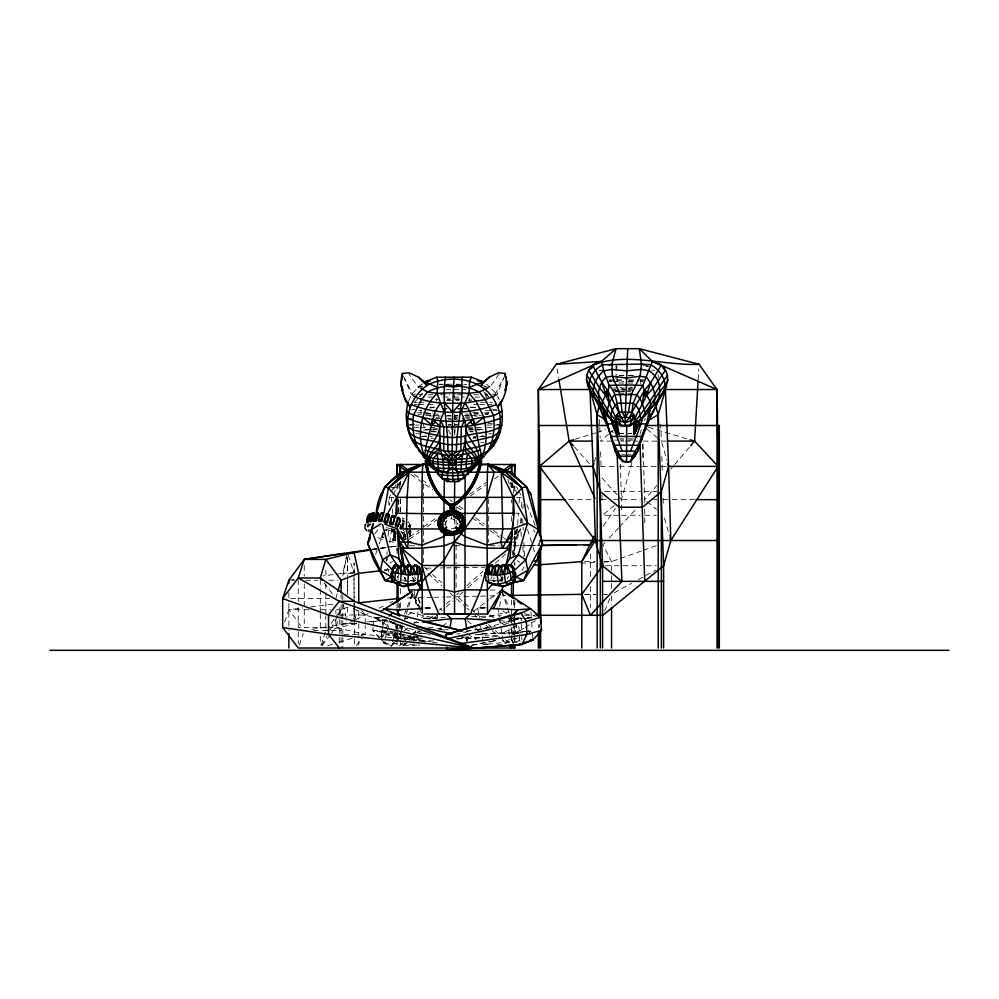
<?xml version="1.0" encoding="UTF-8"?>
<svg xmlns="http://www.w3.org/2000/svg" width="999" height="999" viewBox="0 0 999 999"><rect width="100%" height="100%" fill="white"/><g stroke="black" fill="none" stroke-linecap="round" stroke-linejoin="round"><path stroke-width="0.75" stroke-dasharray="5 3.75" d="M347.477 595.092L347.49 576.473M400.362 512.037L400.362 499.762M400.362 484.428L400.362 481.368M354.046 574.887L354.071 601.348L354.033 577.634M354.058 573.364L354.083 562.937L354.033 573.364L347.477 552.522M454.333 518.668L454.308 528.621L451.323 528.733M454.995 427.834L454.732 435.776L454.707 429.595M405.781 538.598L405.819 539.41L405.894 538.648M409.228 527.085L408.741 525.973L409.54 524.962L410.651 527.197M410.189 527.047L410.202 525.861L409.228 526.635M399.338 608.578L399.45 602.622M513.586 554.757L513.773 545.766L518.381 545.704L513.773 545.766L514.81 545.766L514.435 536.738M514.547 607.617L514.71 599.949M398.401 511.975L398.888 499.7M513.648 493.094L514.01 484.065M399.338 488.986L399.662 481.331M436.675 401.448L436.813 398.751M521.59 507.467L522.002 500.237M698.176 379.645L698.813 368.893M519.043 503.134L519.405 497.352L517.957 494.705M517.644 524.625L518.406 513.236M386.451 560.963L386.775 556.343M386.888 554.807L387.1 551.735M388.174 536.338L388.711 528.633M373.052 627.335L372.839 630.207L378.858 637.25M373.151 625.898L373.788 617.27L379.92 617.482M394.58 642.894L391.183 646.053L383.866 643.119L381.456 640.034L382.442 626.585M382.542 625.149L383.067 617.969L373.788 617.27L389.073 626.498M394.805 637.961L395.254 631.868L399.088 638.686L434.602 641.108M395.567 627.559L395.879 623.251M484.99 414.123L488.036 414.123L488.486 408.628M402.697 533.478L402.46 534.24L402.347 532.604L402.697 533.478L401.985 533.553M520.392 523.201L521.003 516.083M522.827 508.903L523.201 504.57M414.173 595.779L414.548 591.458M492.594 581.181L501.81 580.419L502.122 577.434M510.289 485.214L510.651 482.205M402.859 528.009L404.583 521.828L402.847 519.767C401.923 520.516 403.921 522.639 402.06 524.65M521.203 523.201L522.277 514.66M499.712 606.593L500.961 597.552M494.155 577.21L493.531 581.331L502.36 581.106M386.838 561.001L387.537 556.418M389.635 542.657L391.733 528.896L395.604 535.039M401.248 628.858L401.723 625.824M413.549 641.221L414.273 636.625M415.222 630.519L414.747 633.553L385.826 619.318M417.37 616.833L418.331 610.701M437.712 615.496L437.237 618.568L405.844 611.75M513.486 556.718L515.834 542.107L520.491 528.896L514.073 542.107L517.37 528.896L514.51 534.353M409.59 537.225L411.351 530.794L409.553 536.625M454.732 393.032L454.545 400.387L459.178 400.387M395.204 638.074L396.753 630.719M397.065 629.245L398.002 624.837M347.14 554.008L342.794 576.473M355.107 619.23L357.118 610.289M346.478 557.255L342.794 573.364L322.764 575.911M395.254 540.447L393.082 540.746L392.657 539.785L395.492 532.067L393.731 539.885L395.841 540.247L395.017 541.008L395.754 536.301M395.704 641.845L399.088 638.686L400.537 633.416L372.839 630.207L380.494 638.948M382.592 532.592L381.893 537.862L383.391 532.717M382.629 536.288L383.466 533.354M393.731 539.885L392.657 539.785L395.492 532.067M393.231 539.148L395.167 539.41L396.503 534.565M401.698 527.909L403.309 522.115L402.098 521.403M401.91 528.121L403.596 522.065L402.06 521.153M402.747 528.808L404.383 520.691L403.484 521.615M403.509 535.864L404.42 533.366M402.585 539.285L404.795 533.666M403.633 539.11L404.845 534.765M404.508 536.85L405.182 534.428M404.67 536.525L405.357 534.04M404.67 539.935L405.831 535.764M404.932 540.022L405.969 536.301M408.978 530.032L410.202 526.111M408.266 533.978L409.041 531.206M409.565 534.303L410.726 530.144M409.515 534.64L410.739 530.257M594.405 461.9L595.679 457.442M631.967 462.574L621.428 499.65L621.428 510.576M639.984 434.403L642.095 426.985M335.876 598.488L337.475 592.869M382.217 636.326L381.231 632.255L382.829 626.723M383.229 625.337L384.827 619.805L387.862 620.441M394.593 622.514L389.997 621.878L383.866 643.119L419.605 645.129M394.031 642.856L391.183 646.053L395.317 631.73M395.716 630.344L397.315 624.812L400.324 624.4M422.427 638.124L399.088 638.686L400.537 633.678M400.936 632.292L402.934 625.374M393.394 539.51L393.082 540.746L393.893 540.259M331.293 633.528L335.876 627.497L338.923 617.12M339.348 615.634L341.096 609.715L347.902 607.067M401.885 628.945L402.797 625.961M404.607 619.992L405.969 615.521M406.418 614.023L408.229 608.054M408.678 606.568L413.211 591.645M321.216 645.092L325.836 630.556L325.836 615.671M466.308 640.759L467.544 637.062L468.444 637.15L466.396 643.319M466.583 640.784L467.807 637.087L461.638 637.1M466.945 640.821L468.181 637.112L462.013 636.912M375.674 554.283L377.185 549.887M379.208 544.018L382.729 533.766M299.25 645.092L303.259 633.466M408.379 531.593L409.353 531.855L409.64 530.631M408.304 531.918L409.578 530.831M284.578 622.027L288.873 609.715L302.734 607.941M402.347 520.941L402.847 519.767L404.47 521.366M404.52 614.023L406.668 608.403M407.205 607.005L412.05 594.368M494.443 395.916L496.915 394.742L504.532 376.136M382.617 637.2L385.539 630.107M386.113 628.683L389.622 620.179M604.62 611.088L610.988 595.729M409.115 526.898L408.566 526.186L409.54 524.962L410.664 526.748M408.603 401.024L411.476 394.742L418.194 387.038L424.737 381.893M444.755 524.825L446.778 520.454L451.548 518.656L456.231 520.467L458.154 524.812M490.746 579.183L491.995 576.61M514.073 542.107L520.491 528.896L521.416 536.538M500.424 580.194L502.285 576.348M507.305 578.746L508.541 576.186M514.772 534.178L517.37 528.896M495.104 394.593L503.109 378.683M391.108 492.045L393.793 486.738M390.759 494.705L389.348 497.352L389.785 504.57M393.594 489.385L396.416 484.078M321.778 645.267L326.973 635.689M330.694 628.858L337.375 616.545M338.124 615.184L341.096 609.715L336.513 609.715M392.932 494.705L400.187 481.431M503.271 577.547L501.81 580.394L503.533 577.971M521.965 570.666L524.188 566.858M381.893 537.862C384.116 536.051 380.507 536.513 382.105 536.9M386.301 529.87L385.889 530.544L386.301 529.87L386.75 530.968M644.03 420.641L645.566 418.144M514.797 535.039L518.631 528.896M513.424 545.766L515.834 542.107L513.386 541.645M391.183 646.053L393.731 642.282M498.988 374.038L490.109 387.038L487.35 388.199M603.371 525.961L615.409 508.429M477.347 630.506L508.741 621.241L512.862 615.459M374.837 533.916L380.107 526.61M331.218 623.201L334.815 618.294M335.714 617.07L341.096 609.715M404.445 533.079L404.183 533.441M396.99 577.559L398.688 575.274M322.128 645.591L330.369 634.727M510.951 541.183L520.491 528.896M499.388 620.691L508.741 621.241L511.401 617.807M356.256 645.716L363.411 636.6M514.585 532.192L516.433 529.994M408.716 525.936L410.015 526.323M644.742 502.772L644.742 499.65L656.705 485.601M670.666 469.205L673.663 465.696M674.65 464.523L689.61 446.965M394.992 641.783L399.737 636.438L393.731 637.262L381.231 632.255L372.839 630.207L390.871 631.543M414.148 402.747L422.265 393.843M419.318 396.591L422.365 393.294M604.969 542.494L602.872 544.742L611.563 561.613L611.563 574.075M609.153 537.986L618.581 527.834M619.617 526.71L635.327 509.802M398.276 628.92L401.311 625.961M399.35 645.953L402.784 642.881M403.921 641.87L410.789 635.726M411.938 634.715L416.508 630.619M429.095 619.38L433.678 615.284M439.398 610.177L441.695 608.129M446.266 604.045L453.134 597.902M456.568 594.842L458.853 592.794M466.87 585.639L482.892 571.328M402.647 645.953L408.379 640.846M409.515 639.822L412.949 636.75M417.532 632.667L419.817 630.619M433.554 618.356L439.273 613.236M446.141 607.105L453.009 600.973M463.311 591.77L457.579 596.89L463.311 601.997M467.882 587.687L481.618 575.412M495.354 563.149L505.656 553.946M438.873 629.645L441.158 627.659M442.307 626.66L449.163 620.691M473.501 611.45L488.623 599.812M509.278 639.348L503.571 644.293L497.377 644.355M608.591 434.278L600.337 441.108L610.501 441.108M609.777 433.304L613.311 430.382M614.348 505.506L602.559 515.259L618.518 515.259M404.22 630.669L407.917 627.921M414.061 623.326L416.521 621.503M421.441 617.832L423.901 615.996M489.835 598.925L499.562 591.795M409.777 536.738L418.668 530.419M423.763 526.81L436.476 517.782M469.542 494.293L486.076 482.554M409.265 539.448L419.443 532.23M427.06 526.81L437.237 519.58M470.304 496.103L485.564 485.264M494.468 478.946L499.55 475.337M407.804 614.972L413.923 610.901M523.838 628.321L513.361 634.652M525.124 627.472L535.427 620.666M389.985 563.111L392.545 561.463M628.521 389.173L632.18 386.888M511.363 622.352L508.741 621.241L513.736 618.231L521.191 617.969M614.235 592.869L631.58 583.341M638.249 579.682L655.594 570.154M516.608 625.761L501.885 633.553L530.744 631.031M408.903 531.093L410.152 530.457M408.029 531.768L410.577 530.481M354.333 620.329L347.477 623.688L331.081 626.298M355.694 619.655L369.405 612.936M378.996 608.241L383.104 606.218M389.96 602.859L392.694 601.523M517.232 637.911L503.571 644.293L502.847 639.685M514.21 634.19L519.205 631.868L530.819 631.006M504.22 624.637L518.269 618.943L522.627 618.618M603.883 562.025L611.563 561.613L618.793 559.04M620.229 558.528L641.907 550.799M643.356 550.287L656.355 545.654M494.88 640.446L483.441 644.48L480.994 642.856M512.05 634.39L519.205 631.868L518.793 626.123M575.062 439.273L595.654 432.842M597.127 432.38L605.956 429.632M327.535 645.791L333.329 644.03M339.123 642.27L352.16 638.299M360.851 635.651L365.197 634.328L405.307 639.41M325.836 630.556L357.167 623.364M508.741 621.241L518.269 618.943L508.041 618.294M480.831 618.231L508.791 611.825M471.953 645.254L491.658 641.146M471.341 645.342L491.171 641.37M492.694 641.071L495.754 640.459M422.302 386.313L418.194 387.038L408.791 374.038M403.596 522.065L404.682 521.865M466.483 631.356L487.937 627.784M465.821 631.318L488.923 627.572M490.472 627.322L495.092 626.573M311.713 629.37L329.595 626.535M415.646 394.106L412.862 394.53L404.707 378.683M374.013 549.487L378.609 548.801M380.132 548.563L389.323 547.165M390.846 546.928L395.442 546.241L387.687 547.202M512.375 643.019L521.178 641.745M410.739 409.952L415.01 409.39M372.215 549.25L375.312 548.838M381.493 548.014L386.138 547.402M371.778 549.338L379.37 548.351M380.894 548.151L385.452 547.552M391.521 546.765L399.113 545.766M418.231 414.51L421.203 414.123M288.873 580.232L295.042 579.445M310.439 606.967L335.09 603.821M531.056 631.53L516.121 633.416L481.755 633.753L482.954 641.42M409.74 424.737L418.381 423.701M384.428 570.304L388.986 569.755M413.861 622.839L421.378 622.015M369.43 529.308L368.369 529.408M422.315 436.388L426.61 435.926M370.941 621.915L387.787 620.129M391.446 487.587L400.337 486.713M399.088 638.686L418.781 636.788M353.546 623.139L347.477 623.688L346.803 620.716M367.22 621.902L386.963 620.104M422.702 423.189L425.137 429.595L431.193 429.095M432.717 428.971L437.262 428.583M355.057 572.352L342.794 573.364L352.722 573.364M384.203 569.942L390.347 569.43M425.649 413.773L431.58 413.299M429.495 407.954L433.891 407.617M524.075 618.506L531.331 617.969L530.894 611.863M435.402 399.413L439.835 399.076M580.844 563.236L596.203 562.425M409.428 531.243L410.926 531.668M481.755 633.753L519.205 631.868L516.121 633.416L508.641 628.134M456.93 638.586L500.099 636.388M425.224 608.466L432.829 608.116M456.705 638.898L490.696 637.35M457.642 638.798L491.383 637.374M403.571 645.591L419.056 644.992M527.147 617.757L531.63 617.594M404.745 618.806L407.854 618.706M423.426 618.194L445.242 617.494M471.715 616.645L501.311 615.684M490.134 580.469L502.922 580.132M407.33 597.964L416.77 597.702M418.244 597.702L432.342 597.327M433.816 597.327L444.805 597.015M446.278 597.015L479.07 596.191M480.544 596.191L488.411 595.953M489.885 595.953L496.203 595.766M502.347 595.654L505.544 595.541M461.326 637.2L467.544 637.062M425.124 608.079L432.779 607.941M426.024 568.231L433.903 568.069M440.047 567.994L444.805 567.882M446.278 567.882L485.214 567.232M529.12 545.566L519.917 545.691L539.897 545.466M530.644 545.541L539.847 545.417M508.591 618.256L520.729 618.094M526.785 618.019L531.331 617.969M585.027 594.605L595.953 594.492M603.758 594.405L606.88 594.38M485.414 607.754L477.672 607.829L479.37 618.568M488.086 644.442L483.441 644.48L519.855 641.021L519.418 634.914M423.551 618.693L435.714 618.581L423.314 618.431M418.419 637.2L393.731 637.262L416.745 640.634M645.354 365.959L648.139 365.959M599.437 370.204L602.509 370.204M651.623 370.204L654.695 370.204M599.625 370.654L602.634 370.654M619.38 375.387L624.038 375.387M628.708 375.387L633.366 375.387M619.168 375.649L623.788 375.649M628.408 375.649L633.029 375.649M609.078 379.87L615.122 379.87M616.645 379.87L624.2 379.87M628.733 379.87L639.31 379.87M640.821 379.87L643.856 379.87M608.965 380.831L614.959 380.831M616.458 380.831L623.95 380.831M628.458 380.831L638.948 380.831M640.446 380.831L643.443 380.831M608.753 381.406L611.738 381.406M613.236 381.406L623.676 381.406M628.159 381.406L634.128 381.406M640.109 381.406L643.094 381.406M618.806 383.029L624.837 383.029M627.859 383.029L633.903 383.029M439.523 384.203L442.632 384.203M447.077 384.203L452.41 384.203M456.418 384.203L459.09 384.203M439.285 384.615L442.345 384.615M443.881 384.615L451.536 384.615M456.118 384.615L462.237 384.615M463.773 384.615L466.833 384.615M422.689 387.038L418.194 387.038L420.591 388.199M484.115 387.038L490.109 387.038L496.915 394.742L499.263 399.762M613.024 388.037L624.937 388.037M627.921 388.037L635.364 388.037M446.078 389.36L450.699 389.36M453.783 389.36L466.096 389.36M613.124 389.535L616.021 389.535L616.021 393.993M620.691 389.535L626.897 389.535M628.458 389.535L634.677 389.535M613.91 390.709L624.562 390.709M627.597 390.709L633.678 390.709M616.108 391.071L623.763 391.071M615.297 391.383L619.842 391.383M621.353 391.383L624.375 391.383M627.409 391.383L630.431 391.383M614.885 391.745L619.48 391.745M621.003 391.745L624.075 391.745M618.718 393.219L624.949 393.219M628.071 393.219L632.754 393.219M419.105 394.742L422.152 394.742M428.259 394.742L432.829 394.742M440.459 394.742L449.625 394.742M457.242 394.742L466.408 394.742M474.038 394.742L478.608 394.742M484.715 394.742L487.762 394.742M427.834 397.053L432.417 397.053M443.119 397.053L450.761 397.053M453.821 397.053L464.523 397.053M475.224 397.053L479.807 397.053M485.926 397.053L488.986 397.053M447.29 398.863L450.287 398.863M454.795 398.863L459.303 398.863M447.327 399.675L450.362 399.675M454.907 399.675L459.453 399.675M446.815 400.387L451.461 400.387M468.456 400.387L471.54 400.387M414.198 402.272L417.27 402.272M418.818 402.272L426.511 402.272M480.419 402.272L488.124 402.272M489.66 402.272L492.744 402.272M414.285 404.583L417.32 404.583M418.843 404.583L426.461 404.583M427.984 404.583L434.066 404.583M473.651 404.583L478.221 404.583M479.732 404.583L487.35 404.583M488.873 404.583L491.92 404.583M430.232 407.217L434.877 407.217M470.442 407.217L476.635 407.217M442.27 408.628L446.89 408.628M457.667 408.628L462.287 408.628M463.836 408.628L466.92 408.628M442.495 408.991L447.065 408.991M457.704 408.991L462.262 408.991M463.786 408.991L466.82 408.991M418.806 410.527L421.89 410.527M485.127 410.527L491.296 410.527M492.832 410.527L497.465 410.527M417.17 412.837L421.765 412.837M423.301 412.837L432.48 412.837M473.801 412.837L482.979 412.837M484.515 412.837L489.098 412.837M425.761 414.123L431.843 414.123M433.354 414.123L440.946 414.123M465.247 414.123L478.921 414.123M425.724 415.459L431.893 415.459M433.429 415.459L441.146 415.459M447.302 415.459L450.387 415.459M455.02 415.459L458.104 415.459M464.273 415.459L468.893 415.459M470.442 415.459L481.231 415.459M429.545 416.021L440.384 416.021M446.565 416.021L451.211 416.021M454.308 416.021L457.405 416.021M465.147 416.021L472.889 416.021M474.438 416.021L477.534 416.021M436.313 417.232L439.385 417.232M454.72 417.232L457.792 417.232M465.459 417.232L470.054 417.232M407.592 418.331L412.225 418.331M435.402 418.331L440.035 418.331M447.752 418.331L450.849 418.331M453.933 418.331L457.018 418.331M466.296 418.331L469.38 418.331M448.214 419.293L451.311 419.293M454.395 419.293L457.48 419.293M448.301 424.787L451.348 424.787M454.408 424.787L457.455 424.787M406.855 425.087L419.118 425.087M448.226 425.087L451.298 425.087M454.358 425.087L457.43 425.087M486.538 425.087L501.86 425.087M414.435 427.397L418.993 427.397M420.517 427.397L428.121 427.397M429.645 427.397L437.25 427.397M467.669 427.397L485.926 427.397M487.45 427.397L492.02 427.397M425.137 429.595L437.587 429.595M468.706 429.595L482.717 429.595M423.476 430.02L427.984 430.02M429.495 430.02L437.013 430.02M468.593 430.02L473.101 430.02M474.612 430.02L483.628 430.02M431.481 431.456L436.063 431.456M469.667 431.456L472.727 431.456M431.593 431.793L436.238 431.793M470.292 431.793L473.389 431.793M619.105 433.316L623.776 433.316M628.433 433.316L631.543 433.316M618.681 433.541L627.16 433.541M628.571 433.541L631.405 433.541M416.046 433.766L419.093 433.766M488.948 433.766L491.983 433.766M421.466 436.388L432.18 436.388M473.476 436.388L478.059 436.388M479.595 436.388L484.178 436.388M473.101 437.624L476.223 437.624M430.844 438.161L433.841 438.161M472.764 438.161L475.761 438.161M619.542 438.848L624 438.848M628.458 438.848L635.888 438.848M614.61 440.084L619.118 440.084M620.629 440.084L623.626 440.084M628.146 440.084L632.654 440.084M620.754 441.108L624.038 441.158M625.424 441.108L631.643 441.108M633.191 441.108L637.861 441.108M657.03 441.108L642.519 441.108L642.519 457.442M665.921 441.108L661.388 441.108L660.689 424.2M480.719 442.557L483.728 442.557M621.803 454.233L624.887 454.233M627.959 454.233L631.043 454.233M600.337 466.358L616.296 466.358M619.205 466.358L639.41 466.358M642.519 466.358L657.03 466.358M661.388 466.358L667.157 466.358M604.695 491.608L616.296 491.608M620.754 491.608L640.971 491.608M643.968 491.608L657.03 491.608M393.968 497.352L388.411 497.352L389.273 507.467M516.396 497.352L522.29 497.352M568.606 499.65L591.908 499.65M601.223 499.65L607.442 499.65M613.661 499.65L640.072 499.65M654.058 499.65L657.167 499.65M663.386 499.65L694.455 499.65M514.173 513.236L519.755 513.236M621.428 515.259L640.072 515.259M644.742 515.259L656.355 515.259M510.889 542.107L515.834 542.107M409.415 545.766L418.918 545.766M455.194 545.766L459.865 545.766M490.059 545.766L499.762 545.766M584.677 561.613L595.129 561.613M604.32 561.613L611.563 561.613M605.456 565.759L619.967 565.759M622.976 565.759L641.633 565.759M646.191 565.759L656.355 565.759M291.933 580.232L295.017 580.232M305.719 580.232L318.057 580.232M328.808 580.232L338.024 580.232M490.097 590.009L498.963 590.009M584.677 594.33L595.129 594.33M604.32 594.33L607.217 594.33M290.459 598.488L329.645 598.488M308.891 609.715L288.873 609.715L302.447 628.109M321.216 609.715L330.419 609.715M418.831 607.704L422.377 614.023L423.539 614.023M430.282 634.889L365.197 614.997L339.285 614.997L339.285 604.67M524.512 615.284L534.565 615.284M342.794 623.688L357.617 623.688M326.523 627.497L298.251 627.497L298.251 607.654M328.084 627.497L335.876 627.497L365.197 634.328L365.197 625.399M313.511 630.556L341.096 630.556M456.755 633.878L459.827 633.878M343.843 634.328L365.197 634.328M425 607.692L432.729 607.767M508.941 618.856L518.269 618.943M404.333 618.244L407.18 618.281M419.393 633.603L425.574 633.653M401.598 532.317L403.958 532.342M401.785 532.392L404.183 532.417M404.745 618.219L407.842 618.256M485.477 607.966L477.672 607.829L486.351 608.254M401.948 580.094L405.806 580.194L404.145 576.348M410.339 580.307L416.396 580.469M404.37 581.106L413.449 581.331L412.862 577.21M406.468 635.014L386.401 634.328L430.919 641.907M477.634 634.353L483.416 634.615L481.131 632.629M415.047 632.804L425.711 633.316M475.237 634.365L499.962 635.926M468.356 398.976L471.466 399.213M470.179 407.192L476.286 407.667M472.639 412.862L478.796 413.374M484.952 413.873L488.036 414.123M396.103 632.03L382.118 630.893L401.81 639.422M468.056 428.209L482.804 429.47M410.289 580.794L414.66 581.181M510.114 486.713L517.594 487.45M373.788 617.27L384.827 619.805L397.315 624.812L400.374 625.149L400.362 638.848M440.172 629.52L447.827 630.369M463.136 632.042L466.196 632.379M481.418 435.776L484.44 436.113M488.161 423.376L498.813 424.7M406.855 639.597L414.56 640.571M422.277 641.558L425.362 641.945M381.231 632.255L411.65 636.201M413.161 636.4L417.732 636.987M404.033 643.081L407.043 643.481M393.618 529.582L397.215 530.069M396.628 531.992L385.327 529.283M396.478 533.216C393.931 531.793 391.658 539.997 394.817 539.398M393.818 542.145L388.211 541.083M428.284 627.11L448.189 629.832M491.508 409.053L497.552 409.89M418.281 640.859L424.413 641.758M492.457 394.031L496.915 394.742M432.455 642.17L438.586 643.206M397.315 624.812L404.982 626.148M481.156 385.339L490.109 387.038L483.516 381.893M389.997 621.878L397.515 623.351M524.35 613.611L536.151 616.271M391.096 528.971L386.089 527.522M388.161 530.182L393.856 531.543M648.476 427.285L688.648 439.323M399.625 633.329L425.874 642.057M382.555 536.763L384.028 537.262M382.28 537.337L383.678 537.812M382.505 539.435L377.085 537.3M645.679 365.709L648.526 366.808M510.551 637.075L519.855 641.021L518.493 635.077M413.574 395.916L411.476 394.742L403.259 376.036M353.196 608.241L365.197 614.997L365.197 623.913M401.998 517.669L404.17 518.968M619.855 386.888L624.837 389.947M381.456 640.034L389.972 645.304M517.145 560.639L519.742 562.287M400.761 531.156L405.619 535.901M502.709 610.901L507.604 614.16M467.52 633.878L476.086 639.597M489.935 614.909L494.93 618.431M499.912 621.952L503.646 624.6M414.348 474.425L420.704 478.946M421.978 479.845L429.607 485.264M449.95 499.712L452.497 501.523M458.853 506.031L465.209 510.551M475.387 517.782L484.29 524.1M493.194 530.419L502.097 536.738M503.359 537.637L505.906 539.448M411.039 474.425L423.763 483.466M425.037 484.365L432.667 489.785M456.818 506.943L463.186 511.451M472.077 517.782L484.802 526.81M489.885 530.419L500.062 537.637M394.917 533.091L395.454 533.691M646.965 429.17L659.178 439.273M647.102 501.61L656.53 509.403M407.992 521.615L411.725 526.76M403.334 530.394L405.169 531.768M439.985 608.753L442.107 610.601M400.537 633.416L407.367 639.348M467.42 620.691L474.275 626.66M475.412 627.659L479.995 631.63M424.4 567.232L427.834 570.304M432.405 574.4L441.558 582.567M464.448 603.021L470.179 608.129M471.316 609.153L474.75 612.225M475.899 613.236L481.618 618.356M488.486 624.487L490.771 626.535M495.354 630.619L501.073 635.726M505.656 639.822L509.09 642.881M427.959 573.376L441.695 585.639M449.7 592.794L453.134 595.866M456.568 598.925L465.721 607.105M466.87 608.129L469.155 610.177M474.875 615.284L477.172 617.332M486.326 625.511L490.896 629.595M492.045 630.619L501.198 638.798M502.347 639.822L505.781 642.881M611.388 430.781L613.411 432.629M395.167 539.41L395.916 540.234M485.626 393.294L488.698 396.591M483.479 391.62L488.598 397.19M574.288 446.84L589.66 464.06M601.96 477.847L617.32 495.067M618.344 496.216L621.428 499.65L620.317 462.574M361.613 610.439L365.197 614.997M412.5 577.322L415.209 580.869M323.951 582.804L334.041 596.078M533.291 529.707L534.952 532.242M448.276 430.119L450.786 434.078M510.789 639.098L513.136 642.969M404.37 577.547L405.931 580.182M392.595 528.896L396.041 535.039M411.039 593.806L418.131 606.443M403.908 576.748L405.919 580.419M511.438 482.754L517.232 493.369M516.533 486.738L517.944 489.385M518.643 490.721L520.754 494.705M417.894 598.151L420.716 603.496M414.36 596.678L420.005 607.355M410.776 530.594L411.076 531.243M395.666 536.238L393.531 528.896L396.128 534.178M513.461 643.031L509.153 634.178L508.966 628.433M393.531 528.896L396.178 534.353M411.476 591.346L413.399 595.354M414.048 596.678L422.377 614.023M387.375 568.344L389.248 572.464M409.278 531.143L409.565 532.23M528.521 630.144L530.407 634.39M502.01 591.42L508.791 606.942M414.722 576.61L415.834 579.183M391.658 528.896L395.654 538.149L391.733 528.896L396.391 542.107M418.144 598.601L422.177 608.616M526.735 504.582L535.476 526.286M501.885 591.458L509.24 613.161M509.74 614.61L512.187 621.84M512.687 623.289L516.121 633.416L514.922 625.824M527.497 529.358L532.554 545.491M533.004 546.952L534.84 552.822M507.879 479.42L509.278 484.003M661.813 442.594L666.895 460.414M664.46 518.231L669.542 536.051M500.124 574.063L501.81 580.407M485.039 392.844L486.213 397.377M513.686 614.31L515.409 621.728M515.746 623.214L518.144 633.591M405.906 539.56L405.756 538.698M343.132 604.333L346.478 619.23M557.055 368.893L558.603 378.109M513.736 618.231L514.685 624.313M497.814 607.629L499.25 616.833M499.5 618.369L502.609 638.161M480.556 626.161L481.031 629.195M512.212 550.449L512.837 555.082M405.544 577.434L405.919 580.394M522.714 547.24L523.826 556.418M415.522 599.063L416.233 606.593M420.829 410.002L421.079 412.749M399.937 482.205L400.199 485.214M396.865 547.952L397.09 550.874M391.483 497.352L391.808 501.685M392.32 508.903L392.644 513.236M531.643 622.277L532.267 630.893M532.479 633.94L532.929 640.034M469.355 398.751L469.53 401.448M522.739 519.393L523.039 525.561M523.114 527.097L523.251 530.169M523.838 542.494L524.5 556.343M640.609 379.408L640.809 384.016M616.72 365.584L617.107 374.8M617.17 376.336L617.419 382.48M599.45 419.592L599.7 425.736M599.762 427.272L600.212 438.037M512.237 482.554L512.537 490.084M397.814 482.867L398.126 490.509M398.514 499.7L399.001 511.975M521.128 617.769L521.216 620.816M521.316 623.776L521.59 632.404M521.74 636.813L521.828 639.86M513.786 617.357L513.936 621.927M514.073 626.336L514.36 634.964M514.398 636.4L514.597 642.507M661.85 456.555L662.262 470.454M663.099 498.264L663.324 505.993M643.081 444.043L644.742 499.65M619.392 431.68L619.617 439.41M600.661 451.923L601.123 467.37M601.96 495.179L602.147 501.361M513.436 599.949L513.611 607.617M514.385 545.766L514.56 554.757M514.722 562.237L514.772 565.234L514.81 562.237M398.176 602.622L398.289 608.578M451.511 516.57L451.548 518.656M454.945 415.259L454.97 419.792M454.62 414.123L454.657 420.167M454.67 423.189L454.682 425.749M354.071 607.38L354.071 602.847L354.083 619.492L354.083 608.891M347.477 556.98L347.502 573.364M658.204 374.687L658.204 377.647M644.742 509.015L644.742 525.661M616.021 365.771L616.021 379.133M611.563 575.636L611.563 581.868M611.563 583.428L611.563 592.769M611.563 595.866L611.563 605.057M590.471 553.946L590.471 578.746M590.471 586.538L590.471 607.804M539.448 545.167L539.448 540.509L538.349 540.509L538.349 545.179M539.448 624.35L539.448 627.459M538.349 624.637L538.349 627.747M514.81 485.964L514.81 492.095M514.81 527.372L514.81 554.757M514.81 599.949L514.81 607.617M514.81 615.284L514.81 621.515M514.81 623.076L514.81 633.978M514.81 635.539L514.81 643.331M511.5 482.904L511.5 487.5M511.5 499.762L511.5 502.834M511.5 516.633L511.5 521.241M511.5 599.949L511.5 607.617M511.5 609.153L511.5 613.748M511.5 618.406L511.5 633.978M511.5 635.539L511.5 643.331M488.686 498.801L488.686 511.8M488.686 516.083L488.686 527.472M488.686 530.357L488.686 542.107M456.118 507.305L456.118 510.139M456.118 520.092L456.118 525.786M456.118 545.054L456.118 563.736M456.118 565.284L456.118 587.487M445.766 521.453L445.766 525.973M423.539 484.003L423.539 495.866M423.539 498.801L423.539 511.8M423.539 516.083L423.539 527.472M423.539 530.357L423.539 542.107M423.539 549.65L423.539 562.587M400.362 481.643L400.362 484.752M400.362 498.776L400.362 511.251M400.362 588.848L400.362 595.054M400.362 602.622L400.362 608.578M400.362 640.371L400.362 644.942M398.077 576.435L398.077 579.532M397.053 484.428L397.053 493.631M397.053 548.826L397.053 554.932M397.053 604.108L397.053 608.578M397.053 623.576L397.053 628.159M397.053 629.682L397.053 638.848M397.053 640.371L397.053 644.942M358.791 610.289L358.791 619.23M358.791 623.688L358.791 644.954M354.458 602.847L354.458 634.328M354.458 638.885L354.458 644.954M347.477 557.405L347.477 575.586M347.477 577.097L347.477 593.756M347.477 607.317L347.477 616.246M342.794 595.092L342.794 602.847M342.794 604.333L342.794 619.23M342.794 620.716L342.794 635.851M342.794 637.362L342.794 648.001M341.096 594.193L341.096 598.851M341.096 605.057L341.096 618.643M341.096 620.142L341.096 636.375M341.096 637.824L341.096 648.001M339.285 619.455L339.285 634.328M339.285 637.362L339.285 644.954M335.876 610.701L335.876 613.748M335.876 619.855L335.876 627.497M325.836 570.067L325.836 577.684M325.836 583.791L325.836 591.408M325.836 592.931L325.836 614.185M320.292 579.445L320.292 588.236M320.292 589.697L320.292 612.225M320.292 613.748L320.292 630.419M320.292 636.276L320.292 645.067M304.258 565.484L304.258 576.161M304.258 583.791L304.258 627.584M298.251 579.782L298.251 601.548M298.251 631.88L298.251 643.606M288.873 592.644L288.873 601.96M288.873 603.508L288.873 630.556"/><path stroke-width="1.5" d="M374.026 514.135L373.838 512.812L371.528 513.886L369.805 520.079L370.092 521.703L371.828 521.078M400.362 473.701L400.362 464.498L407.992 469.917M422.365 612.524L421.678 513.236L422.29 472.14L422.802 464.36L423.539 464.36C398.376 469.692 378.521 485.464 376.323 512.187M487.225 568.531L486.975 497.352L487.45 472.14L487.962 464.36L488.686 464.36L511.013 472.14L526.473 486.713L530.819 494.205L542.457 543.643L537.137 560.152L523.563 580.431L509.84 583.291M634.952 453.521L634.939 456.106L630.107 461.426C613.299 465.134 613.461 438.286 608.329 428.022M454.333 517.245L454.345 512.986L448.389 513.523M443.893 521.453L443.918 515.434M639.959 419.655L638.998 424.987L634.078 434.44L634.128 423.251L635.152 423.089M439.947 523.838C438.661 515.509 449.912 515.534 451.573 511.313C450.599 501.061 454.37 503.096 452.485 511.176M452.422 429.72L452.435 427.485M454.358 511.563L454.72 480.881M401.486 527.584L400.437 528.446L400.549 527.41M626.71 425.274L626.535 461.713M444.355 479.72L443.918 513.923L395.941 513.236L396.74 497.352L408.928 472.14L422.802 464.36L430.157 464.385M465.097 476.723L464.985 614.023M538.349 529.632L538.349 389.535L556.281 364.285L616.021 348.676L639.335 348.676L641.408 364.061L640.147 376.248L631.293 394.63L628.496 412.275L625.212 417.457L625.349 425.961L625.511 425.112M504.795 566.008L509.989 558.429L512.837 522.889M512.999 515.372L513.386 497.352L512.475 494.393M658.778 363.461C678.184 376.099 661.151 397.727 649.825 409.215L649.612 418.581L639.947 444.23M373.876 514.11L373.838 512.812L371.803 513.523M420.117 450.599C407.117 438.811 403.896 418.843 408.029 402.272M395.067 568.431L395.179 564.635L397.465 564.697L400.149 566.795L403.346 574.363L404.295 566.908L401.61 564.797L398.838 558.429L397.415 528.896L384.952 524.15M397.789 569.268L397.864 566.745L395.179 564.635L392.52 567.719L391.833 580.781L396.903 584.253L403.646 586.55L413.923 584.677L420.517 580.569L421.103 573.651L419.455 567.295L416.77 565.184L414.485 565.134L411.825 568.206M401.536 567.332L401.61 564.797L403.908 564.86L406.581 566.957L410.227 574.887L410.739 567.07L408.054 564.972L406.281 567.02M406.506 569.492L406.581 566.957L404.295 566.908L405.944 574.662M407.979 567.494L408.054 564.972L410.339 565.022L413.024 567.132L416.158 574.65L417.17 567.232L414.485 565.134L412.987 568.881M419.38 569.817L419.455 567.295L417.17 567.232L418.281 574.562L417.47 582.966L407.58 584.29L400.449 582.529L394.78 579.919L391.833 580.781L390.859 573.901L393.032 570.579L382.642 559.802L371.416 529.62L373.239 523.701M514.323 476.535L514.81 464.498L477.472 464.498M399.975 473.676L400.362 464.498L400.362 473.851M445.442 377.197C441.271 401.985 448.464 426.723 447.864 451.673L452.122 455.482L452.984 481.568L453.184 480.719M462.762 377.197L461.738 379.308C463.736 403.683 456.306 427.335 456.406 451.673L452.122 455.482L452.759 403.509L454.095 377.197M457.792 531.568L456.093 527.297L459.478 531.48L458.029 532.08L457.817 529.82L456.093 527.297L459.478 531.48M637.462 426.848L634.078 434.44L634.128 423.251M445.666 637.562L445.804 634.552L520.979 613.186L530.681 608.816L540.571 617.27L541.508 630.207L532.929 640.034L521.977 644.43L447.702 650.324L446.928 650.212L446.491 647.889M487.924 451.498C501.61 439.747 504.87 419.168 500.437 402.272L499.038 404.945L502.522 400.025M386.601 522.215L386.551 522.989L384.515 522.502L384.053 521.466L385.976 514.535L386.925 513.836L388.961 514.323L389.423 515.359L387.5 522.29L386.551 522.989C390.022 512.612 386.538 511.263 384.515 522.502L385.102 521.853M413.536 395.891C429.145 404.295 447.727 403.459 464.922 403.034C475.462 418.082 476.748 437.487 481.406 454.882C477.784 465.884 467.382 474.962 458.391 481.568L447.564 481.568L441.995 478.484L442.52 472.465L447.814 471.528L452.51 467.907C465.147 471.103 474.088 467.37 482.005 458.204C495.204 444.567 506.518 423.251 496.478 404.583C485.339 378.746 452.572 373.801 429.133 384.203C408.067 396.728 400.05 426.81 416.87 446.004M663.024 368.231L665.434 370.204L653.246 388.037L646.428 395.704L644.617 395.954L644.83 391.908M486.501 574.063L486.863 567.295L489.922 565.184L492.145 565.134L494.205 567.182M392.282 523.439C387.013 516.52 399.001 510.714 392.17 524.712L390.159 524.038L389.71 522.939L391.633 515.996L392.57 515.359L394.568 516.046L395.017 517.145L393.094 524.088L392.083 524.175M469.655 471.004L461.351 472.052C459.702 452.11 472.602 431.106 460.901 412.275L469.006 393.356L469.617 381.094L471.428 377.197L483.516 381.893L486.076 380.706M690.609 445.791L694.592 441.108L698.089 381.181M538.349 389.535L589.947 389.535L597.152 414.785L602.559 565.759L581.793 594.33L590.471 615.284L621.878 581.356L602.559 565.759L595.354 540.509L539.448 466.358L538.349 389.535L601.548 361.376L616.021 348.676L611.975 364.061L612.337 376.248L620.167 394.63L622.127 412.275L625.212 417.457L627.684 348.676M596.478 362.824L592.682 365.209L588.698 370.204L599.625 388.037L605.881 395.704L607.492 395.954L609.128 385.452L603.771 370.854L601.548 361.376L556.281 364.285M458.241 518.019L458.129 517.232L456.481 518.306L458.778 517.432L458.953 519.168L457.754 519.193M507.405 573.563L507.854 566.745L510.914 564.635L514.235 568.668L513.449 570.891L514.547 580.781L509.577 584.253L502.997 586.55L493.031 584.677L486.113 580.569L485.364 573.651L486.863 567.295L489.085 567.232L492.145 565.134L493.156 567.632M592.32 367.669L588.698 370.204L586.775 375.387C598.726 391.833 605.844 412.225 621.053 425.961L629.632 425.961L634.028 422.452L640.209 420.267C641.146 413.986 638.623 406.755 633.229 403.184L617.794 403.184C612.462 406.78 610.227 414.086 611.363 420.267L620.903 425.112C635.764 427.709 646.703 415.484 653.796 404.133C654.782 394.218 664.397 388.698 668.044 379.87M464.235 477.247L463.923 478.484L452.797 479.47L441.995 478.484L442.082 477.247M666.608 386.301L656.418 402.585L649.825 409.215L646.428 423.888L638.386 445.254L637.974 450.786L634.939 456.106L631.942 458.479M378.146 513.486L378.209 512.649C373.888 513.349 378.134 512.212 378.559 513.523L376.635 520.454L374.113 521.303L374.013 519.667L374.113 521.303L374.687 520.879M609.777 433.316L603.721 409.215C596.266 399.225 585.002 389.023 586.775 375.387M458.354 519.393L458.566 517.607L451.486 514.897L444.368 517.607L444.717 519.393M498.014 437.624C487.887 446.765 473.314 447.053 460.814 450.861L456.218 455.482L456.006 468.419L457.355 471.528L461.351 472.052L471.241 468.893L477.435 463.836M511.163 539.647L514.173 513.236L513.386 497.352L501.236 472.14L487.962 464.36L494.343 472.14L486.975 497.352L461.238 533.953L454.408 541.945L444.13 560.314L425.374 577.709L422.14 581.967L415.084 598.676M638.723 420.791L637.974 425.149L634.078 434.44L634.877 425.924M426.523 384.415L424.737 381.893L436.775 377.197L437.849 381.094L437.112 393.356C419.742 409.965 415.509 439.273 426.311 460.264C432.979 474.787 449.425 473.339 462.812 472.465L470.104 467.907L472.265 463.836L471.59 458.454L464.198 449.962M410.339 592.544C404.932 584.79 410.776 575.174 406.581 566.957M699.075 364.285C664.235 366.059 626.273 351.698 592.682 365.209L602.197 383.029L605.881 395.704L615.521 417.27L619.405 420.766L625.199 422.664L629.657 417.457L633.803 414.797L635.252 417.27L631.118 420.766L625.199 422.664C614.66 412.774 619.88 395.829 609.128 385.452C620.367 384.902 631.618 384.902 642.856 385.452L636.863 394.63L633.229 403.184L631.843 412.275L633.803 414.797L629.632 425.961L634.028 422.452C636.001 411.363 645.629 402.784 646.865 391.558L644.318 390.709L642.856 385.452L652.297 361.376L639.335 348.676L699.075 364.285L717.007 389.535L718.106 466.358L670.816 540.509L663.611 565.759L663.611 648.001M399.15 544.268L399.475 541.183L397.415 528.896L407.492 548.201L408.329 542.107L406.443 528.896L407.093 497.352L408.928 472.14L388.486 487.887L384.103 512.387M392.482 516.196L392.57 515.359L392.782 516.096M444.08 532.242L446.441 527.297L443.231 531.48L444.68 532.08L446.441 527.297L443.231 531.48M392.17 577.872L391.833 580.781L391.421 576.935L393.032 570.579L392.682 573.488M505.856 389.348L506.768 381.531L504.994 373.439L498.389 372.802L489.448 377.035L481.156 385.152M458.953 519.168L458.666 516.87L456.481 518.306L458.566 517.607M420.591 388.199L427.51 391.983L437.112 393.356L440.596 403.034L435.264 411.051L426.011 446.391L424.675 454.882L426.311 460.264L438.511 471.903L437.637 473.926L441.995 478.484M508.691 472.077L526.473 486.713L538.449 529.62L525.686 559.802L514.185 570.566L515.584 573.901L514.547 580.781L511.138 579.919L505.457 582.529L498.426 584.29L488.911 582.966L487.899 574.562L489.085 567.232L489.935 574.65L493.119 567.132L496.178 565.022L498.401 564.972L500.462 567.02M644.58 416.358L645.404 413.299L642.307 403.633L644.318 390.709L650.499 383.029L661.288 365.209L652.297 361.376L717.007 389.535L717.007 648.001M450.025 627.809L451.448 618.693L446.378 614.298L470.367 614.16L465.134 618.693L451.448 618.693L422.877 621.84M514.235 568.668L510.914 564.635L508.691 564.697L505.631 566.795L504.445 574.138L505.457 582.529L509.577 584.253M401.723 380.482L402.547 373.439L409.153 372.802L418.244 377.035L426.585 385.152M636.8 420.604L634.078 434.44L635.177 430.357M459.14 518.593L458.666 516.87L456.481 518.306L458.816 517.132M481.318 461.788C478.184 479.37 468.381 496.653 453.284 506.431M462.724 523.676L461.813 527.634L459.378 530.894A11.251 10.215 -3.7 0 1 443.406 530.956L446.441 527.297L444.68 532.08M480.094 461.263C476.948 478.771 467.207 495.891 452.097 505.606L452.11 506.331M638.873 422.814L639.435 419.805M369.805 520.079L370.092 521.703M440.596 403.034L444.318 412.275C436.226 423.464 442.07 436.975 439.036 449.263L433.753 452.897L429.882 457.754L430.094 463.136L432.704 467.145L443.618 468.568L452.51 467.907L457.355 471.528M506.268 565.422L510.951 541.183M409.078 404.945C402.684 396.178 398.838 384.116 402.547 373.439M452.622 504.233L453.047 506.818L451.573 512.999C445.554 512.974 439.885 517.582 439.747 523.801M398.114 525.449L397.427 526.885L395.204 524.912L398.002 517.395C402.11 518.294 398.951 524.837 397.427 526.885L397.165 525.949M491.558 574.712L493.119 567.132L495.342 567.07L498.401 564.972L499.413 567.469M597.152 648.001L597.152 414.785L598.938 406.206L592.332 393.569M480.681 450.037L467.582 453.596C466.533 460.064 464.935 467.894 468.231 473.926C458.329 476.186 447.527 476.336 437.637 473.926L436.188 471.004M397.689 518.618L398.002 517.395L399.687 518.806M406.855 425.087L408.341 427.397L412.949 430.02L439.935 436.076C439.985 445.254 431.993 449.85 428.396 457.105L429.046 462.487C444.155 466.146 461.201 465.946 476.373 462.487L476.96 457.105C473.289 449.85 465.259 445.279 465.197 436.076C477.035 431.83 492.17 434.09 501.86 425.087M460.839 514.273C473.314 525.786 452.734 543.031 441.833 531.655C429.333 519.867 450.249 502.472 461.188 514.173M441.958 531.568C435.464 525.586 438.311 514.235 446.528 511.451M462.375 526.548C464.298 521.441 460.689 515.959 455.931 514.023M463.174 523.551L462.237 527.922L459.652 531.381L455.844 533.641M493.568 574.8L495.342 567.07L495.604 574.887L499.375 566.957L502.435 564.86L504.657 564.797L506.718 566.858M379.283 520.591C378.259 520.267 379.695 511.251 383.379 513.161L381.88 521.053L379.046 521.565L380.544 513.673L381.456 512.899L381.643 514.198M437.999 522.964L439.098 518.244L442.02 514.173M456.655 511.688C465.059 514.273 467.769 525.899 460.951 531.655L463.873 527.672L460.939 531.58M441.034 519.605C436.925 528.508 447.427 536.675 455.681 533.366M440.134 523.801C440.534 514.385 453.071 510.439 459.727 516.421M463.861 527.422L464.96 522.727M499.8 574.662L501.598 566.908L504.657 564.797L506.181 568.556M463.873 525.986C468.943 509.078 438.986 505.581 438.361 522.727A13.074 11.888 -3.6 0 0 446.316 533.741C455.769 537.799 467.982 528.346 463.623 518.131M634.078 434.44L635.139 430.02M464.86 522.789L463.636 527.684L460.689 531.543M493.568 608.616L501.998 590.009L503.071 585.676M462.512 526.773L463.136 524.288M381.206 521.116C378.996 522.327 385.664 512.937 381.218 513.461M373.077 524.163L367.807 543.643L385.015 580.431L394.543 582.454L385.015 580.431L373.663 560.152L367.807 543.643L371.416 529.62L380.994 523.826M607.742 426.673C601.76 415.109 599.063 401.785 590.409 391.745C586.113 380.981 593.244 369.98 602.584 364.772L641.408 364.061L650.811 364.772C660.202 369.967 667.807 380.744 663.86 391.745C654.982 405.869 648.076 421.478 641.808 436.638M645.804 428.022L647.19 422.727M402.435 559.715L400.412 548.201L422.053 548.201L444.13 545.779L454.408 541.945L464.822 545.779L487.212 548.201L509.502 548.201L487.2 565.459L480.731 589.947L470.479 614.023M630.544 451.148L641.071 423.888L643.056 416.546M639.372 445.616L637.974 450.786L630.606 461.713L622.477 461.713M368.594 521.903L367.182 522.764C366.246 519.755 367.083 514.66 370.492 513.636L370.654 514.497M367.507 520.666L369.593 514.098L370.492 513.636L370.691 514.922M366.808 521.453L369.642 514.023L369.905 514.872M368.319 524L367.582 526.648L370.604 524.088M369.867 520.916L372.49 513.036L372.777 513.848M369.892 520.379L371.116 519.855L372.739 513.361M372.952 518.044L373.626 515.621M373.776 520.429L376.523 512.624M374.15 520.004L375.649 519.68L377.235 513.161M397.777 525.674L396.341 524.637L398.401 518.231M399.837 520.754L398.301 526.311L397.764 525.936M400.924 524.487L400.437 528.446M581.793 648.001L581.793 561.613L595.354 540.509L593.131 466.358L593.98 463.386M661.388 648.001L661.388 491.608L668.593 466.358L665.409 389.535L717.007 389.535M337.874 591.47L341.096 580.232L325.836 559.39L304.258 559.39L288.873 580.232L282.667 598.488L282.667 627.497L298.251 648.001L514.81 648.001L514.81 644.879M438.099 523.089L439.11 519.63M443.494 532.005L446.441 527.297L444.78 529.807L444.93 531.568M383.067 514.398L383.379 513.161L382.567 513.648M487.962 464.36L505.631 472.14L522.09 487.887L527.559 523.101L518.281 554.845L510.751 564.647M478.396 470.804L479.27 467.857M379.145 519.955L379.046 521.565L379.533 521.166M376.885 511.863L384.64 486.713L402.872 472.077M646.428 395.704L650.499 383.029L646.665 377.31L640.147 376.248L626.273 378.009L612.337 376.248L605.856 377.31C589.81 393.356 602.335 418.444 620.903 425.112L621.053 425.961L616.895 414.797L618.781 412.275L631.843 412.275L644.318 390.709L649.8 400.886L650.786 405.369L648.076 411.8L649.825 409.215M370.254 549.537L304.258 559.39L298.251 577.984L282.667 598.488L328.546 614.997L473.189 648.001L354.458 601.323L320.292 577.984L298.251 577.984L339.285 601.323L473.189 648.001L328.546 634.328L282.667 627.497M447.814 471.528L448.838 468.419L448.027 455.482L443.731 450.861C432.704 446.99 418.793 447.202 410.839 437.624M450.774 507.717L452.11 503.883M514.298 573.488L514.198 570.579L515.871 576.935L514.547 580.781L514.398 576.411M395.816 525.337L395.592 526.061L396.491 525.087M504.732 390.634L506.868 384.815L506.768 381.531M642.307 403.633L640.059 398.638L636.863 394.63L614.597 394.63C610.164 399.837 607.779 406.63 606.655 413.299L607.579 416.358M604.745 411.8L601.835 405.369L602.684 400.886L607.829 390.709L602.197 383.029M396.903 584.253L400.449 582.529L401.261 574.138L400.149 566.795L397.864 566.745L395.367 572.989L394.78 579.919L392.557 574.787L390.859 573.901L393.569 572.827M400.112 568.556L401.61 564.797L399.85 566.858M406.556 568.718L408.054 564.972M619.405 420.766L620.754 417.457L629.657 417.457L631.118 420.766M593.93 536.326L581.793 561.613L533.566 565.222M378.359 514.01L377.372 513.498M388.648 515.084L388.961 514.323L388.349 514.81M629.657 417.457L631.843 412.275M510.039 583.166L523.563 580.431L527.872 570.404L542.457 543.643L538.449 529.62L527.559 523.101L513.386 497.352L396.74 497.352L388.486 487.887L384.64 486.713M512.799 572.714L515.584 573.901L513.636 574.787L511.138 579.919L510.389 572.989L507.854 566.745L505.631 566.795L502.372 574.363L501.598 566.908L499.375 566.957L497.24 574.949L498.426 584.29L502.997 586.55L515.272 582.105M477.01 474.537L469.53 489.373L456.343 503.883M367.807 543.643L370.304 538.024M443.831 519.78L441.383 524.937L444.243 531.443L451.323 534.103L458.441 531.431L461.488 524.925L458.304 518.356M526.473 486.713L522.09 487.887L501.236 472.14L502.797 528.896L500.911 542.107L502.497 548.201L512.712 528.896L527.559 523.101M449.675 507.892L451.511 504.233M597.602 402.585L603.721 409.215L604.22 418.581L607.03 423.888L611.113 436.451L642.057 436.451L641.683 440.084L632.417 456.143L630.606 461.713M509.989 558.429L518.281 554.845L525.686 559.802L527.872 570.404L515.871 576.935L512.949 582.442L510.039 583.166M445.404 518.131L444.767 516.933L446.316 518.306L444.143 517.432L444.118 519.168L443.743 517.494L444.543 516.783L446.316 518.306L444.667 517.494L441.87 523.601L444.592 529.832L451.261 532.392L457.979 529.845L460.851 523.613L458.179 517.519L456.481 518.306L458.166 516.933L457.704 518.131L454.021 516.745M426.635 458.753L425.636 460.589C427.31 478.059 436.126 495.941 450.899 505.756M426.311 459.253L425.249 461.163C426.923 478.746 435.889 496.728 450.861 506.456M437.637 473.926L438.324 472.702L428.746 463.836M387.55 513.611L396.74 497.352L397.09 513.873M667.519 375.387C656.043 390.796 646.603 407.992 634.028 422.452M444.105 517.132L446.316 518.306L444.817 517.232L444.767 518.019M649.637 417.857C658.816 403.721 666.895 382.517 649.225 370.854L641.321 369.443L626.498 370.854L611.638 369.443L603.771 370.854C596.228 377.21 590.521 387.637 594.592 397.502M365.272 524.338L364.96 528.196L366.895 530.856M365.334 525.074L365.871 524.175M394.143 516.758L394.568 516.046L394.18 516.57M423.876 614.023L487.537 614.023L501.998 590.009L530.681 608.816L517.619 609.802L490.684 608.466M390.572 523.351L390.159 524.038L390.871 522.964M444.243 531.443L445.154 530.069M376.099 520.904L375.337 520.017M593.056 540.996L590.471 544.742L541.383 545.404M459.74 531.543L462.187 528.021M440.571 527.672C443.968 534.74 453.858 535.751 459.715 531.231L462.175 527.709L463.436 522.789L462.1 518.893M497.814 407.192C503.459 399.862 507.729 389.797 506.118 380.482M611.675 419.655L612.799 424.987L615.596 424.712L617.707 423.251L616.745 423.089M506.518 548.201L510.889 542.107L500.911 542.107L487.062 545.154L464.585 536.513L458.928 532.167M392.295 568.668L395.179 564.635L392.682 570.891L395.367 572.989L408.529 574.949L421.103 573.651M460.751 403.034L452.609 412.275L444.767 403.034M456.306 539.71L458.803 536.326M460.626 531.393L463.511 527.484M439.273 518.356L442.195 514.423M439.423 518.156C442.644 511.975 450.324 509.353 456.83 511.476M459.528 531.306L462.062 527.897M439.098 518.244C443.806 508.291 459.303 508.316 464.085 518.169M440.709 519.717L443.281 516.258M441.121 519.755L443.606 516.433M459.64 531.131L462.225 527.672M640.209 420.267L655.406 397.702L653.246 388.037L650.499 383.029M439.435 518.131L442.32 514.273M399.3 518.881L399.175 519.667M460.701 531.855L463.648 527.984M514.06 614.373L517.619 609.802L513.686 614.31L445.804 634.552L446.029 637.612M354.458 601.323L339.285 601.323L328.546 614.997L328.546 634.328L339.285 648.001M463.149 527.797C458.603 536.625 444.105 536.8 439.66 527.797M463.174 528.234C459.952 534.365 452.397 536.101 446.153 534.065M440.959 519.205L443.531 515.946M444.543 516.783L444.205 518.081L444.243 516.87L446.316 518.306L444.368 517.607M408.579 431.456C415.671 440.771 429.932 439.123 440.184 443.094L440.634 449.962L433.329 458.454L432.704 463.836L434.927 467.907L442.52 472.465M481.356 384.415L483.516 381.893L477.485 380.731M443.231 516.096L447.077 513.748L452.147 512.3M506.243 542.107L511.813 535.501M492.295 584.165L487.35 590.009L487.537 614.023M471.241 468.893L475.549 465.272C486.638 451.473 465.322 439.922 465.884 426.011L472.927 419.293C482.467 416.333 494.605 418.057 502.085 410.527M467.582 453.596L456.218 455.482L452.197 460.089L443.032 459.677L429.882 457.754L419.355 451.061C413.399 440.01 412.137 427.759 413.386 415.459L421.553 399.675L427.51 391.983C443.306 383.803 463.386 383.841 479.195 391.983L485.227 399.675L493.568 415.459C494.942 427.722 493.831 439.972 487.974 451.061L475.274 457.754L452.197 460.089L448.027 455.482L430.906 452.247L425.349 450.037M502.297 416.021L500.274 418.331C470.504 429.233 437.162 430.569 407.592 418.331L406.331 416.021M381.193 494.205L383.191 492.007M397.215 476.548L401.211 472.14L438.561 472.202M663.723 391.383L665.409 389.535L658.204 414.785L663.611 565.759L602.872 615.284L536.788 615.284M513.386 497.352L522.09 487.887L505.631 472.14M500.212 431.456L493.356 436.388L464.81 443.094L456.381 444.605L448.114 444.605L440.184 443.094M405.257 472.14L388.486 487.887L405.257 472.14L422.802 464.36M383.229 514.76L383.803 514.123L382.729 514.023M467.008 471.903C471.241 468.306 476.91 464.11 475.274 457.754L471.341 452.897L466.021 449.263L464.81 443.094M478.171 461.925L484.19 456.431M413.923 584.677L415.746 583.054M389.235 615.958L392.545 613.086L462.075 630.831M380.419 611.638L412.1 591.583M426.448 460.626C428.146 478.134 437.062 496.091 452.097 505.606C467.507 495.904 477.297 478.346 480.494 460.626L479.895 458.828M661.388 491.608L642.519 507.205L619.205 507.205L600.337 491.608L593.131 466.358L589.947 389.535M483.241 382.155L489.448 377.035M474.25 424.787L483.866 417.232L476.123 401.448L469.006 393.356C458.354 392.757 447.764 392.757 437.112 393.356M462.874 454.495L455.806 459.927L452.347 464.735L448.676 462.487C440.921 461.8 431.568 463.124 425.424 457.342M448.526 533.004L443.906 536.513L421.915 545.154L408.329 542.107M499.562 591.795L501.998 590.009M503.871 469.917L511.5 464.498L511.875 473.526M505.906 470.816L514.81 464.498L514.81 476.76M388.923 515.709L388.524 515.222M393.082 604.145L395.654 602.397M398.226 600.649L409.802 592.782M480.681 457.342L472.315 461.138L455.844 462.487L452.347 464.735L448.638 459.927L441.708 454.495L440.634 449.962M448.863 480.719L447.564 481.568L447.502 472.714L434.253 468.893L431.755 466.67M442.332 514.597L445.542 512.637M456.343 533.99L451.323 534.89L456.468 534.065L460.876 531.406M459.378 530.894C453.846 535.739 444.193 534.378 440.934 527.547M459.503 530.956C453.871 535.889 444.056 534.502 440.746 527.559M447.19 513.811C438.012 516.695 437.849 530.457 446.853 533.691A11.688 10.614 -3.7 0 0 459.652 531.368M443.419 516.421L447.215 514.16M489.622 448.426L493.643 446.116M453.171 505.719L455.294 504.495M407.58 584.29L403.646 586.55L395.841 583.029M648.776 420.142L658.204 414.785L655.794 406.206M443.793 472.052L443.032 459.677L445.666 458.191M384.84 520.929L384.053 521.466L384.927 521.453M385.015 580.431L391.446 576.91L380.469 570.404L382.642 559.802L390.247 554.845L398.838 558.429L402.322 564.747M453.234 505.756C468.419 495.841 478.134 478.284 481.318 460.589L480.681 458.753M453.309 506.456C468.693 496.653 478.533 478.958 481.73 461.163L481.043 459.253M442.682 524.4L443.319 524.063M368.718 514.585L369.343 514.273M469.006 393.356L479.195 391.983L487.35 388.199M494.48 395.891L485.227 399.675L464.922 403.034M534.428 561.351L537.137 560.152M394.081 517.557L395.017 517.145L394.355 517.007M458.066 531.031L459.24 530.968M609.165 365.159L611.975 364.061M402.772 472.14L423.164 464.36M618.781 412.275L607.829 390.709L605.494 391.558L605.881 395.704M496.478 404.583C469.193 414.31 438.349 415.447 411.238 404.583M468.793 387.537L483.516 381.893L480.419 381.893M371.528 513.886L372.352 514.423M390.696 522.527L390.147 522.952M451.748 509.39L453.159 508.941M573.588 439.735L569.168 441.108L539.448 466.358L593.131 466.358M369.368 514.547L370.554 514.348L368.082 522.315L367.432 521.128M520.304 643.856L514.697 645.554L510.039 645.566M524.512 642.582L532.929 640.034L530.019 640.259M417.582 581.443L420.517 580.569M541.508 630.207L526.835 634.49L459.777 643.681M372.252 520.504L371.428 521.478L370.841 520.229M447.115 638.736L526.423 621.553L540.571 617.27L535.514 613.761M447.702 650.324L455.282 648.738M396.341 524.637L395.666 524.9M446.715 647.152L446.928 650.212L454.557 648.688M447.24 514.023C453.883 511.476 461.9 515.746 463.012 522.889C462.999 530.968 454.158 536.338 446.84 533.441M447.302 514.21L451.623 513.336L455.944 514.273L459.59 516.508M461.351 472.052L457.742 472.714L458.391 481.568L457.492 480.719M430.332 380.881L424.737 381.893L421.965 380.706M372.827 513.673L374.063 513.598L372.127 520.541L371.116 519.855M446.553 511.788L451.635 510.776L456.63 511.663M446.615 511.988L449.138 511.525M447.415 513.773L454.433 513.523M451.61 513.236C446.016 513.374 441.096 517.395 439.947 522.889L440.984 527.934L443.306 531.131M451.336 534.378L455.744 533.578M451.648 505.244L452.672 505.069M451.323 534.078C462.862 535.002 467.47 517.569 455.981 513.811M446.565 634.665L452.697 633.641M445.804 634.552L451.96 633.566M638.998 424.987L634.527 423.926M513.686 614.31L520.979 613.186L526.423 621.553L526.835 634.49L521.977 644.43L446.928 650.212M304.258 559.39L344.393 553.334M370.941 549.962L354.108 552.522L325.836 559.39L320.292 577.984L322.128 580.394M465.197 436.076C456.855 437.849 448.264 437.974 439.935 436.076M472.927 419.293C451.336 424.026 428.421 420.254 407.992 412.837L406.468 410.527M529.982 640.459L532.929 640.034M452.747 534.153L455.556 533.766M379.882 570.841L358.653 573.364L341.096 580.232L341.096 592.644M402.747 598.039L358.791 602.847L358.653 573.364L354.108 552.522L347.477 552.859M401.373 527.122L400.487 527.659M462.275 386.101L453.321 386.788L444.368 386.101M399.862 610.451L396.865 609.802L399.862 616.021L383.741 608.816L396.865 609.802L422.177 608.616M383.741 608.816L386.8 608.766M512.612 573.975L515.584 573.901M508.666 595.466L581.793 594.33M542.332 545.442L576.485 545.054M584.253 544.967L590.459 544.892M476.024 464.398L488.686 464.36M468.131 472.215L511.013 472.14L513.099 474.463M436.775 377.197L471.428 377.197M427.834 381.893L424.737 381.893L437.862 387.537M476.498 391.983L479.195 391.983M607.03 423.888L612.399 423.888L622.202 451.148M632.18 423.888L634.902 423.888M641.071 423.888L646.428 423.888M538.349 425.499L607.317 425.499M645.142 425.499L719.305 425.499L719.305 648.001M592.544 441.108L569.168 441.108L558.866 379.645M667.419 441.108L694.592 441.108L718.106 466.358L668.593 466.358L667.744 463.386M614.535 445.254L615.109 450.786L622.777 461.426L614.535 445.254L611.113 436.451L611.6 440.084L614.535 445.254L638.386 445.254M448.027 455.482L456.218 455.482M429.745 464.498L397.053 464.498L397.053 476.76M434.927 467.907L437.237 467.907M540.646 499.65L565.496 499.65M696.003 499.65L719.305 499.65M514.173 513.236L458.741 513.386M400.424 528.896L443.856 528.983L444.305 614.023M512.712 528.896L458.691 528.783M540.646 540.509L719.305 540.509M398.064 538.149L400.012 542.107L411.376 542.107M487.2 565.459L422.053 565.459L401.648 548.201L399.076 544.542M602.559 581.356L663.611 581.356M408.916 590.009L444.255 589.797L454.557 591.932L464.935 589.797L487.35 590.009L487.3 580.806M513.399 598.413L513.336 595.354L511.5 595.354L511.5 583.304M397.053 598.151L398.077 598.151L398.139 601.136M49.95 650.324L949.05 650.324M368.918 521.291L367.644 520.729M496.278 620.516L465.134 618.693L466.795 629.333M449.8 534.74L446.715 534.378L442.557 532.017L439.685 528.234M470.104 647.602L473.189 648.001L461.351 644.38M379.308 520.329L380.656 520.516M447.127 533.766L449.937 534.153L446.94 533.578L443.206 531.306L440.584 527.922L439.722 523.551M451.311 534.453L446.815 533.641L443.019 531.306M451.323 535.114L446.241 534.203L441.82 531.406M451.66 510.864L456.73 511.788L459.94 513.761M454.17 511.525L459.827 513.948M446.166 534.315L451.311 535.252M449.887 533.891L443.057 531.131M451.061 512.3L456.081 513.698L459.852 516.258L462.35 519.717M451.623 513.111L456.093 513.948M416.745 626.423L451.723 633.678M385.015 521.341L386.438 521.678M422.49 621.465L461.713 630.906M486.113 580.569L488.386 581.143M393.606 582.105L397.777 583.179M690.134 439.772L694.592 441.108M453.047 506.818L450.212 506.818L451.573 512.999M458.903 518.081L458.391 516.783M485.364 573.651C494.305 575.686 505.444 575.836 513.449 570.891L510.914 564.635L511.038 567.157M447.028 529.82L451.298 531.431M488.324 464.36L508.791 472.14M641.408 364.061L644.255 365.159M515.871 576.935L523.563 580.431M450.936 506.431C436.251 496.74 427.31 479.17 425.674 461.788M458.866 458.191L461.488 459.677M597.152 414.785L605.244 419.38M392.42 516.346L391.633 515.996L392.083 516.883M451.073 505.719L444.518 500.499L439.011 493.906M455.881 514.21L459.515 516.433M452.097 505.606C437.4 495.966 428.534 478.558 426.873 461.263M446.328 533.99L442.107 531.393L439.323 527.484M398.064 518.456L397.127 517.969L397.352 518.843M620.754 417.457L616.895 414.797L615.521 417.27L616.92 422.452M501.386 590.009L512.762 597.926M517.819 601.448L521.615 604.083M415.297 446.116L418.569 448.426L419.355 451.061L426.923 460.339M405.956 470.816L397.053 464.498L397.565 476.735M386.963 521.94L387.5 522.29L386.813 521.403M618.319 456.106L620.367 457.692M381.543 520.816L381.019 520.204M375.649 519.68L376.635 520.454M418.244 377.035L424.612 382.155M368.531 530.606L369.667 531.543M422.515 417.232L431.506 424.787M511.376 644.929L514.81 648.001M509.215 645.953L511.5 648.001L511.5 644.879M423.201 456.431L427.26 460.089M491.271 583.054L493.031 584.677M432.767 419.293L439.473 426.011C440.159 439.897 418.993 451.598 430.232 465.272L434.253 468.893M462.724 418.456L464.572 420.517L461.301 427.01L460.814 450.861L456.406 451.673L443.731 450.861L443.731 427.01L440.721 420.517M527.697 490.721L530.819 494.205M573.264 445.704L569.168 441.108L595.004 498.476M398.226 534.902L403.871 542.107M438.236 492.844L435.527 489.373L431.068 480.044M417.02 583.241L422.19 590.009L418.082 581.655M462.112 519.205C457.554 509.003 440.996 511.913 439.498 522.789L440.621 527.709L443.007 531.543M442.02 531.543L439.173 527.684L438.086 522.789M439.185 527.984L442.045 531.855M461.176 514.098L464.085 518.081M461.113 514.01L463.986 517.981L464.972 522.964M459.84 516.008L462.337 519.468L463.186 523.801M441.77 531.655L438.948 527.422L437.987 522.727M460.889 514.597L463.673 518.481M410.089 407.192L405.419 400.699L401.873 389.348L400.911 381.531M439.385 527.335L442.157 531.231M457.48 530.069L458.441 531.431M611.363 420.267L586.401 379.87M400.012 542.107L404.133 548.201M397.59 565.884L390.247 554.845L382.567 524.612M540.796 541.108L542.457 543.643L540.709 539.298M604.857 417.857L598.938 406.206M392.644 523.189L393.094 524.088M588.049 386.301L591.096 391.383M367.12 522.052L366.783 521.166M612.799 424.987L617.844 434.44L617.707 423.251M410.552 566.321L401.648 548.201L403.446 565.459L402.947 562.587M396.865 609.802L399.45 615.471M613.848 425.586L617.844 434.44L617.22 423.926M616.883 424.5L617.844 434.44L613.761 425.149L612.849 420.791M438.873 614.023L428.696 589.947L422.053 565.459M401.011 384.815L403.171 390.184M459.215 532.005L456.093 527.297L458.029 532.08M429.021 474.525L430.532 478.621M458.653 530.806L456.093 527.297L458.628 532.242M669.967 537.537L670.816 540.509L668.593 466.358M616.745 430.357L617.844 434.44L614.76 420.604M611.226 419.48L612.399 423.888M463.973 519.63L464.872 523.089M441.708 454.495L443.032 459.677M616.733 430.02L617.844 434.44M468.231 473.926L467.944 472.702C487 460.052 488.536 437.899 483.866 417.232M426.898 466.383L427.56 469.33M402.335 556.83L402.972 559.715M403.608 562.587L404.245 565.459M612.3 419.805L612.949 422.814M450.337 508.941L450.824 511.176M461.988 519.605L462.824 523.801M412.35 574.8L410.739 567.07L413.024 567.132L414.46 574.712M463.823 517.994L464.747 522.677L463.698 527.31L460.751 531.218A13.287 12.088 -3.8 0 1 446.228 533.853A13.287 12.088 -3.8 0 1 438.174 522.677M463.923 478.484L462.812 472.465M505.619 377.597L504.994 373.439M437.287 453.596L438.511 471.903M399.475 541.183L402.959 565.422M607.829 390.709L609.44 403.633M395.941 513.236L396.216 516.083M397.864 566.745L398.326 573.563M419.455 567.295L419.842 574.063M644.318 390.709L644.617 395.954M507.854 566.745L507.979 569.268M505.631 566.795L505.756 569.318M498.401 564.972L498.526 567.494M492.145 565.134L492.257 567.657M486.863 567.295L487.037 571.078M639.997 442.457L644.742 581.356M617.107 453.246L621.878 581.356M607.367 391.908L607.492 395.954M386.963 515.134L386.925 513.836L386.925 514.473M454.333 531.58L454.582 614.023M718.106 425.499L718.106 648.001M658.204 411.813L658.204 648.001M611.563 608.129L611.563 648.001M602.559 562.787L602.559 648.001M600.337 491.608L600.337 648.001M540.646 467.207L540.646 537.487M540.646 548.276L540.646 623.214M540.646 629.407L540.646 648.001M539.448 431.556L539.448 534.328M539.448 551.373L539.448 616.583M539.448 632.117L539.448 648.001M538.349 554.532L538.349 616.845M538.349 632.417L538.349 648.001M513.336 581.793L513.336 595.354M511.5 464.498L511.5 473.701M398.077 584.19L398.077 598.151M397.053 582.642L397.053 602.622M288.873 580.232L288.873 583.341M288.873 633.466L288.873 648.001M617.482 451.148L617.182 454.233L620.292 456.143L632.417 456.143L635.664 454.233L635.264 451.148L617.482 451.148M473.951 422.727L473.763 423.164A1.923 1.523 89.1 0 1 471.64 423.564A1.923 1.523 89.1 0 1 471.303 420.879L471.903 420.279A1.923 1.523 89.1 0 1 473.076 420.242L473.426 420.479A1.923 1.523 89.1 0 1 473.951 422.727M432.629 420.242L432.292 420.479A1.923 1.449 -89.2 0 0 431.793 422.727L431.98 423.164A1.923 1.449 -89.2 0 0 434.003 423.564A1.923 1.449 -89.2 0 0 434.315 420.879L433.753 420.279A1.923 1.449 -89.2 0 0 432.629 420.242"/></g></svg>
